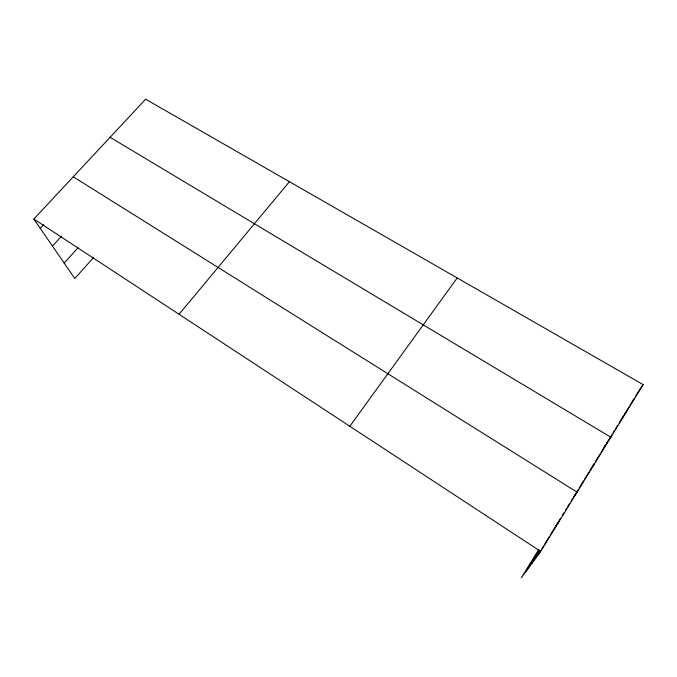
<?xml version="1.0" encoding="UTF-8"?>
<svg xmlns="http://www.w3.org/2000/svg" width="677" height="677" viewBox="0 0 677 677"><rect width="100%" height="100%" fill="white"/><g stroke="black" fill="none" stroke-linecap="round" stroke-linejoin="round"><path stroke-width="1.02" d="M531.767 563.577L539.916 550.325M537.58 555.665L540.864 550.325M541.955 548.548L543.597 545.874M544.689 544.088L549.064 536.971M550.164 535.185L555.089 527.171M557.84 522.695L555.631 526.283L559.1 521.451M558.94 520.901L560.598 518.201M562.248 515.51L563.907 512.819M565.557 510.128L566.666 508.334M567.766 506.54L569.416 503.84M571.075 501.149L572.725 498.458M573.817 496.681L578.141 489.649M579.224 487.889L583.549 480.856M584.623 479.096L588.948 472.055M594.398 463.186L590.031 470.303L594.152 464.38M595.489 461.409L599.864 454.292M600.956 452.515L605.873 444.51M608.631 440.025L606.414 443.621L610.84 437.207L110.106 137.313M609.74 438.222L611.949 434.626M613.057 432.823L614.716 430.123M615.825 428.321L617.483 425.621M619.142 422.922L621.909 418.42M623.542 415.754L622.459 417.514L627.173 410.626M624.626 413.994L628.958 406.945M630.042 405.176L634.374 398.127M635.458 396.367L638.166 391.958M538.587 549.766L521.341 577.786L540.686 551.433L643.15 384.612L145.648 99.214L33.85 219.043L74.808 278.543L93.494 257.573M526.266 571.075L539.222 550.012M638.716 391.145L643.15 384.612M604.045 447.057L605.23 445.339M573.825 496.791L577.092 492.171L73.26 176.799M349.823 426.265L457.212 277.951M179.075 314.28L289.434 181.698M64.18 263.099L78.007 247.765M52.467 246.098L61.48 236.231M40.29 228.403L43.777 224.646M33.85 219.043L540.686 551.433"/></g></svg>
